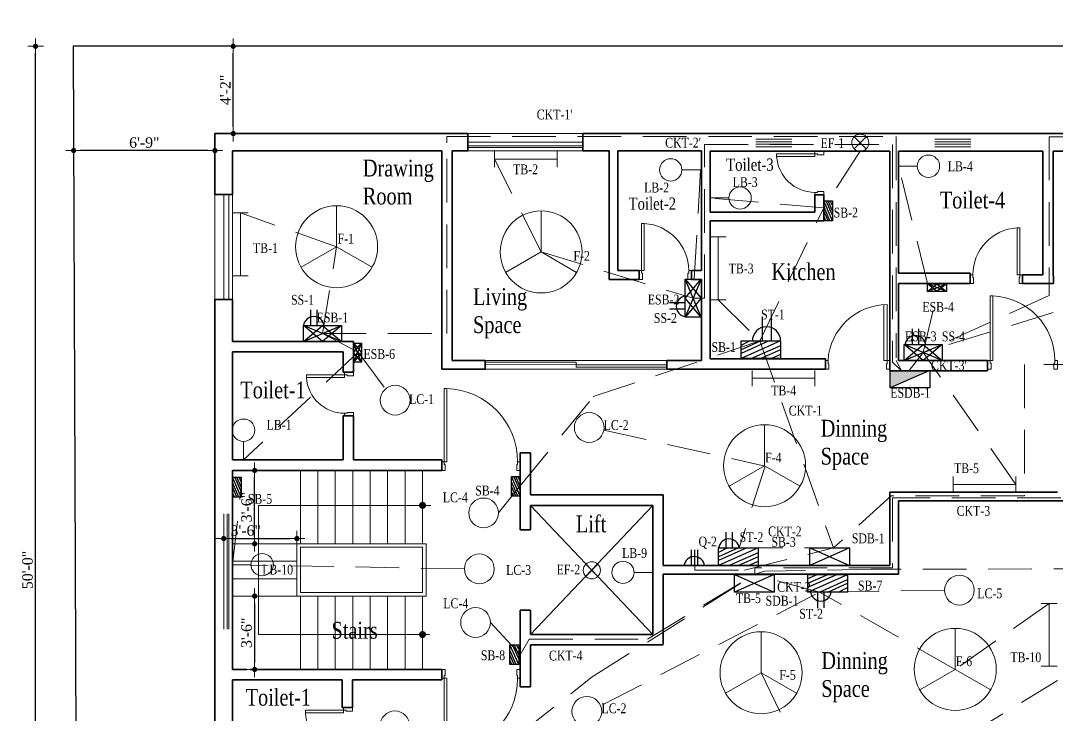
# Model space of a CAD drawing. Header units: inches. Extents: x -13742749 to 88736, y -40897 to 32194776.
# Drawn here: x 914 to 1508, y 26277379 to 26277777 of the extents above; entities that cross this region are included whole.
import ezdxf

# ---------------------------------------------------------------- set-up
doc = ezdxf.new("R2010")
doc.units = ezdxf.units.IN
doc.header["$LTSCALE"] = 10
doc.header["$MEASUREMENT"] = 0
doc.linetypes.add('ACAD_ISO04W100', pattern=[30, 24, -3, 0, -3])
doc.linetypes.add('HIDDEN', pattern=[0.375, 0.25, -0.125])
doc.layers.get('0').update_dxf_attribs({"color": 123})
for name, color, linetype, lineweight in [('Column', 7, 'Continuous', 35), ('Conduit (Mine)', 230, 'HIDDEN', 13), ('Conduit Generator (mine)', 134, 'HIDDEN', 13), ('DIM', 4, 'Continuous', 0), ('DOOR', 41, 'Continuous', 9), ('Fan (mine)', 210, 'Continuous', 13), ('Light (mine)', 80, 'Continuous', 13), ('RAIL', 182, 'Continuous', 13), ('Stair', 8, 'Continuous', 13), ('Text_My', 7, 'Continuous', 13), ('Text_SUBD', 7, 'Continuous', 13), ('VOID', 8, 'Continuous', 9), ('Wall', 7, 'Continuous', 35), ('WIN', 4, 'Continuous', 13), ('WIN-1', 8, 'Continuous', 13), ('WIN1', 8, 'Continuous', 9)]:
    doc.layers.add(name, color=color, linetype=linetype, lineweight=lineweight)
doc.layers.add('Site', color=7, linetype='ACAD_ISO04W100', lineweight=30, true_color=0x004961)
doc.layers.add('Switchboard & Socket (Mine)', color=4, linetype='Continuous')
doc.layers.add('Switchboard and Socket (mine)', color=41, linetype='Continuous')
doc.layers.get('0').off()
doc.styles.get("Standard").update_dxf_attribs({"font": 'times.ttf', "width": 0.8})
doc.styles.add('STYLE3', font='times.ttf')
doc.dimstyles.new('1_8', dxfattribs={"dimtxt": 6, "dimasz": 4, "dimexe": 0.18, "dimexo": 0.0625, "dimgap": 0.125, "dimtad": 0, "dimdec": 4, "dimrnd": 0.125, "dimzin": 3, "dimdsep": 46, "dimlunit": 4, "dimtxsty": 'STYLE3', "dimblk": 'D', "dimcen": 4, "dimse1": 1, "dimse2": 1, "dimclrt": 7, "dimadec": 0, "dimazin": 0, "dimtfac": 1, "dimtdec": 4, "dimtix": 1, "dimtmove": 0, "dimatfit": 3, "dimldrblk": 'OPEN90', "dimfxl": 1, "dimtvp": 0.75, "dimtolj": 1, "dimtzin": 0, "dimarcsym": 0})

# ---------------------------------------------------------------- blocks, each defined once
blk = doc.blocks.new('D')
at = {"layer": 'DIM'}
for q in [(-1.125, 0), (0, 1.125), (1.125, 0), (0, -1.125)]:
    blk.add_line((0, 0), q, dxfattribs=at)
at = {"layer": 'DIM', "color": 6, "const_width": 0.375}
blk.add_lwpolyline([(-0.1875, 0, 1), (0.1875, 0, 1)], format="xyb", close=True, dxfattribs=at)
blk = doc.blocks.new('*D436')
at = {"layer": 'DIM', "color": 0, "linetype": 'ByBlock', "lineweight": -2}
blk.add_line((947.78, 26277791.74), (1803.78, 26277791.74), dxfattribs=at)
at = {"layer": 'DIM', "color": 0, "linetype": 'ByBlock', "lineweight": -2, "xscale": 4, "yscale": 4, "zscale": 4, "rotation": 180}
blk.add_blockref('D', (943.78, 26277791.74), dxfattribs=at)
at = {"layer": 'DIM', "color": 0, "linetype": 'ByBlock', "lineweight": -2, "xscale": 4, "yscale": 4, "zscale": 4}
blk.add_blockref('D', (1807.78, 26277791.74), dxfattribs=at)
at = {"layer": 'DIM', "color": 7, "linetype": 'ByBlock', "insert": (1375.78, 26277796.34), "char_height": 6, "attachment_point": 5, "style": 'STYLE3'}
blk.add_mtext('\\A1;72\'-0"', dxfattribs=at)
blk = doc.blocks.new('_Open90')
at = {"layer": 'DIM', "color": 0, "lineweight": -2}
for p, q in [((0, 0), (-1, 0)), ((-0.5, 0.5), (0, 0)), ((0, 0), (-0.5, -0.5))]:
    blk.add_line(p, q, dxfattribs=at)
blk = doc.blocks.new('*D438')
at = {"layer": 'DIM', "color": 0, "linetype": 'ByBlock', "lineweight": -2}
blk.add_line((922.18, 26277166.6), (922.18, 26277758.6), dxfattribs=at)
at = {"layer": 'DIM', "color": 0, "linetype": 'ByBlock', "lineweight": -2, "xscale": 4, "yscale": 4, "zscale": 4}
for p, rotation in [((922.18, 26277762.6), 90), ((922.18, 26277162.6), 270)]:
    blk.add_blockref('D', p, dxfattribs=dict(at, rotation=rotation))
at = {"layer": 'DIM', "color": 7, "linetype": 'ByBlock', "insert": (917.6, 26277462.6), "char_height": 6, "attachment_point": 5, "rotation": 90, "style": 'STYLE3'}
blk.add_mtext('\\A1;50\'-0"', dxfattribs=at)
blk = doc.blocks.new('D-45')
for points in [[(-1.5, 46.97), (-3, 46.97), (-3, 5), (-1.5, 5)], [(-45, 5), (-45, 0), (-43, 0), (-43, 3.5), (-43.5, 3.5), (-43.5, 5)], [(0, 5), (0, 0), (-2, 0), (-2, 3.5), (-1.5, 3.5), (-1.5, 5)]]:
    blk.add_lwpolyline(points, close=True)
blk.add_arc((-1.5, 5), 42, 92.04671, 180)
blk = doc.blocks.new('D-30')
for points in [[(5, 30), (0, 30), (0, 28), (3.5, 28), (3.5, 28.5), (5, 28.5)], [(5, 0), (0, 0), (0, 2), (3.5, 2), (3.5, 1.5), (5, 1.5)], [(31.97, 1.5), (31.97, 3), (5, 3), (5, 1.5)]]:
    blk.add_lwpolyline(points, close=True)
blk.add_arc((4.99, 1.48), 27.02, 3.22606, 89.98261)
blk = doc.blocks.new('D-40')
for points in [[(-5, 0), (0, 0), (0, -2), (-3.5, -2), (-3.5, -1.5), (-5, -1.5)], [(-41.97, -1.5), (-41.97, -3), (-5, -3), (-5, -1.5)], [(-5, -40), (0, -40), (0, -38), (-3.5, -38), (-3.5, -38.5), (-5, -38.5)]]:
    blk.add_lwpolyline(points, close=True)
blk.add_arc((-5, -1.5), 37, 182.32344, 270)
blk = doc.blocks.new('D-S')
at = {"layer": 'DOOR', "linetype": 'Continuous'}
for p, q in [((1.5, 5), (1.5, 37)), ((3.5, 36.93), (3.5, 5)), ((3.5, 5), (1.5, 5))]:
    blk.add_line(p, q, dxfattribs=at)
at = {"layer": 'DOOR'}
for points in [[(2, 3), (2, 0), (0, 0), (0, 5), (1.5, 5), (1.5, 3)], [(35, 3), (35, 0), (37, 0), (37, 5), (35.5, 5), (35.5, 3)]]:
    blk.add_lwpolyline(points, close=True, dxfattribs=at)
blk.add_arc((1.46, 2.89), 34.11, 3.5436, 89.92781, dxfattribs=at)
blk = doc.blocks.new('D-25')
for points in [[(5, 25), (0, 25), (0, 23), (3.5, 23), (3.5, 23.5), (5, 23.5)], [(5, 0), (0, 0), (0, 2), (3.5, 2), (3.5, 1.5), (5, 1.5)], [(26.95, 1.5), (26.95, 3), (5, 3), (5, 1.5)]]:
    blk.add_lwpolyline(points, close=True)
blk.add_arc((5, 1.5), 22, 3.90956, 90)
blk = doc.blocks.new('*D491')
at = {"layer": 'DIM', "color": 0, "linetype": 'ByBlock', "lineweight": -2}
blk.add_line((1035.5, 26277716.62), (1035.5, 26277758.6), dxfattribs=at)
at = {"layer": 'DIM', "color": 0, "linetype": 'ByBlock', "lineweight": -2, "xscale": 4, "yscale": 4, "zscale": 4}
for p, rotation in [((1035.5, 26277762.6), 90), ((1035.5, 26277712.62), 270)]:
    blk.add_blockref('D', p, dxfattribs=dict(at, rotation=rotation))
at = {"layer": 'DIM', "color": 7, "linetype": 'ByBlock', "insert": (1031, 26277737.61), "char_height": 6, "attachment_point": 5, "rotation": 90, "style": 'STYLE3'}
blk.add_mtext('\\A1;4\'-2"', dxfattribs=at)
blk = doc.blocks.new('*D492')
at = {"layer": 'DIM', "color": 0, "linetype": 'ByBlock', "lineweight": -2}
blk.add_line((1021.03, 26277702.83), (948.01, 26277702.83), dxfattribs=at)
at = {"layer": 'DIM', "color": 0, "linetype": 'ByBlock', "lineweight": -2, "xscale": 4, "yscale": 4, "zscale": 4, "rotation": 180}
blk.add_blockref('D', (944.01, 26277702.83), dxfattribs=at)
at = {"layer": 'DIM', "color": 0, "linetype": 'ByBlock', "lineweight": -2, "xscale": 4, "yscale": 4, "zscale": 4}
blk.add_blockref('D', (1025.03, 26277702.83), dxfattribs=at)
at = {"layer": 'DIM', "color": 7, "linetype": 'ByBlock', "insert": (984.52, 26277707.42), "char_height": 6, "attachment_point": 5, "style": 'STYLE3'}
blk.add_mtext('\\A1;6\'-9"', dxfattribs=at)
blk = doc.blocks.new('*D441')
at = {"layer": 'DIM', "color": 0, "linetype": 'ByBlock', "lineweight": -2}
blk.add_line((1034.03, 26277480.57), (1068.03, 26277480.57), dxfattribs=at)
at = {"layer": 'DIM', "color": 0, "linetype": 'ByBlock', "lineweight": -2, "xscale": 4, "yscale": 4, "zscale": 4, "rotation": 180}
blk.add_blockref('D', (1030.03, 26277480.57), dxfattribs=at)
at = {"layer": 'DIM', "color": 0, "linetype": 'ByBlock', "lineweight": -2, "xscale": 4, "yscale": 4, "zscale": 4}
blk.add_blockref('D', (1072.03, 26277480.57), dxfattribs=at)
at = {"layer": 'DIM', "color": 7, "linetype": 'ByBlock', "insert": (1042.66, 26277485.14), "char_height": 6, "attachment_point": 5, "style": 'STYLE3'}
blk.add_mtext('\\A1;3\'-6"', dxfattribs=at)
blk = doc.blocks.new('*D493')
at = {"layer": 'DIM', "color": 0, "linetype": 'ByBlock', "lineweight": -2}
blk.add_line((1047.76, 26277481.61), (1047.76, 26277515.61), dxfattribs=at)
at = {"layer": 'DIM', "color": 0, "linetype": 'ByBlock', "lineweight": -2, "xscale": 4, "yscale": 4, "zscale": 4}
for p, rotation in [((1047.76, 26277519.61), 90), ((1047.76, 26277477.61), 270)]:
    blk.add_blockref('D', p, dxfattribs=dict(at, rotation=rotation))
at = {"layer": 'DIM', "color": 7, "linetype": 'ByBlock', "insert": (1043.18, 26277498.61), "char_height": 6, "attachment_point": 5, "rotation": 90, "style": 'STYLE3'}
blk.add_mtext('\\A1;3\'-6"', dxfattribs=at)
blk = doc.blocks.new('*D442')
at = {"layer": 'DIM', "color": 0, "linetype": 'ByBlock', "lineweight": -2}
blk.add_line((1047.76, 26277443.61), (1047.76, 26277409.61), dxfattribs=at)
at = {"layer": 'DIM', "color": 0, "linetype": 'ByBlock', "lineweight": -2, "xscale": 4, "yscale": 4, "zscale": 4}
for p, rotation in [((1047.76, 26277447.61), 90), ((1047.76, 26277405.61), 270)]:
    blk.add_blockref('D', p, dxfattribs=dict(at, rotation=rotation))
at = {"layer": 'DIM', "color": 7, "linetype": 'ByBlock', "insert": (1043.18, 26277426.61), "char_height": 6, "attachment_point": 5, "rotation": 90, "style": 'STYLE3'}
blk.add_mtext('\\A1;3\'-6"', dxfattribs=at)
blk = doc.blocks.new('Ceiling light')
at = {"layer": 'Light (mine)', "linetype": 'ByBlock'}
blk.add_circle((0, 8.53), 8.53, dxfattribs=at)
blk = doc.blocks.new('Ceiling Fan Small')
at = {"layer": 'Fan (mine)', "linetype": 'ByBlock', "ltscale": 10}
for p in [(7040.4, -35394.14), (7020.04, -35429.39), (7060.75, -35429.39)]:
    blk.add_line(p, (7040.4, -35417.64), dxfattribs=at)
blk.add_circle((7040.4, -35417.64), 23.5, dxfattribs=at)
blk.add_circle((7040.4, -35417.64), 23.5, dxfattribs=at)
blk.add_circle((7040.4, -35417.64), 23.5, dxfattribs=at)
blk = doc.blocks.new('Bulb')
at = {"layer": 'Light (mine)', "linetype": 'Continuous'}
blk.add_line((-9.96, -5.31), (-20.64, -5.31), dxfattribs=at)
blk.add_circle((-3.57, -5.31), 6.4, dxfattribs=at)
blk = doc.blocks.new('Tube Light')
at = {"layer": 'Light (mine)', "linetype": 'Continuous'}
for p, q in [((-36, 4.54), (-36, -4.54)), ((0, 0), (-36, 0)), ((0, 4.54), (0, -4.54))]:
    blk.add_line(p, q, dxfattribs=at)
blk = doc.blocks.new('Exhaust_Fan_new')
at = {"layer": 'Fan (mine)', "linetype": 'ByBlock', "ltscale": 10}
for p, q in [((-3.46, 3.46), (3.46, -3.46)), ((3.46, 3.46), (-3.46, -3.46))]:
    blk.add_line(p, q, dxfattribs=at)
blk.add_circle((0, 0), 4.9, dxfattribs=at)
blk = doc.blocks.new('switch board')
at = {"layer": 'Switchboard and Socket (mine)', "linetype": 'Continuous'}
for p, q in [((-16.63, -10.09), (6.09, 0)), ((-16.63, -5.05), (-5.27, 0)), ((-16.63, -7.26), (0, 0)), ((-16.63, -2.38), (-11.29, 0)), ((-10.02, -10.09), (6.09, -2.84)), ((-5.27, -10.09), (6.09, -5.05)), ((0.97, -10.09), (6.09, -7.56))]:
    blk.add_line(p, q, dxfattribs=at)
blk.add_lwpolyline([(-16.63, 0), (6.09, 0), (6.09, -10.09), (-16.63, -10.09)], close=True, dxfattribs=at)
blk = doc.blocks.new('2 Pin')
at = {"layer": 'Switchboard and Socket (mine)', "linetype": 'Continuous', "ltscale": 10}
for p, q in [((-7.3, 0), (-7.3, 18.1)), ((0, 0), (0, 18.2)), ((-15.8, 0), (7.8, 0))]:
    blk.add_line(p, q, dxfattribs=at)
blk.add_arc((-4, -1.6), 11.9, 7.5318, 172.4682, dxfattribs=at)
blk = doc.blocks.new('3- Pic')
at = {"layer": 'Switchboard and Socket (mine)', "linetype": 'ByBlock'}
blk.add_blockref('2 Pin', (7.3, 0), dxfattribs=at)
blk = doc.blocks.new('3- Pin')
at = {"layer": 'Switchboard and Socket (mine)', "linetype": 'Continuous', "ltscale": 10}
blk.add_line((-10.3, -3.5), (-10.3, 14.6), dxfattribs=at)
at = {"layer": 'Switchboard and Socket (mine)', "linetype": 'Continuous'}
blk.add_blockref('3- Pic', (-14.1, -3.5), dxfattribs=at)
blk = doc.blocks.new('Emergency')
at = {"layer": 'Switchboard and Socket (mine)', "linetype": 'Continuous', "ltscale": 10}
for p, q in [((-10.9, 0), (0, 9.07)), ((0, 0), (-10.9, 9.07)), ((-10.9, 0), (10.9, 9.07)), ((10.9, 0), (-10.9, 9.07)), ((0, 9.07), (10.9, 0)), ((10.9, 9.07), (0, 0))]:
    blk.add_line(p, q, dxfattribs=at)
blk.add_lwpolyline([(-10.9, 9.07), (10.9, 9.07), (10.9, 0), (-10.9, 0)], close=True, dxfattribs=at)
blk = doc.blocks.new('Emergency Sub Distribution Board')
at = {"layer": 'Switchboard & Socket (Mine)', "ltscale": 10}
blk.add_hatch(color=256, dxfattribs=at).paths.add_polyline_path([(22.73, -10.09), (22.73, 0), (0, -10.09)])
blk.add_line((0, -10.09), (22.73, 0), dxfattribs=at)
at = {"layer": 'Switchboard & Socket (Mine)', "linetype": 'Continuous'}
blk.add_lwpolyline([(0, 0), (22.73, 0), (22.73, -10.09), (0, -10.09)], close=True, dxfattribs=at)
blk = doc.blocks.new('Main Distribution Board')
at = {"layer": 'Switchboard and Socket (mine)', "linetype": 'ByBlock'}
for p, q in [((-11.36, 0), (11.36, -10.09)), ((11.36, 0), (-11.36, -10.09))]:
    blk.add_line(p, q, dxfattribs=at)
blk.add_lwpolyline([(-11.36, 0), (11.36, 0), (11.36, -10.09), (-11.36, -10.09)], close=True, dxfattribs=at)

msp = doc.modelspace()

# ---------------------------------------------------------------- linework, layer by layer
at = {"layer": 'Column', "linetype": 'ByBlock'}
for p, q in [((1276.03252, 26277425.61158), (1276.03252, 26277499.61158)), ((1276.03252, 26277499.61158), (1276.03252, 26277428.11158)), ((1282.03252, 26277499.61158), (1282.03252, 26277465.11158)), ((1282.03252, 26277460.11158), (1282.03252, 26277428.11158))]:
    msp.add_line(p, q, dxfattribs=at)
at = {"layer": 'Column', "linetype": 'ByBlock', "ltscale": 10}
for p, q in [((1025.03252, 26277341.61158), (1025.03252, 26277395.61158)), ((1035.03252, 26277346.61158), (1035.03252, 26277395.61158))]:
    msp.add_line(p, q, dxfattribs=at)
at = {"layer": 'Column', "linetype": 'ByBlock'}
for points in [[(1045.03252, 26277712.62327), (1045.03252, 26277712.62327), (1025.03252, 26277712.62327), (1025.03252, 26277702.62327)], [(1261.03252, 26277712.62327), (1241.03252, 26277712.62327)], [(1035.03252, 26277702.62327), (1045.03252, 26277702.62327)], [(1241.03252, 26277702.62327), (1251.03252, 26277702.62327)], [(1256.03252, 26277702.62327), (1261.03252, 26277702.62327)], [(1025.03252, 26277519.61158), (1025.03252, 26277519.61158), (1025.03252, 26277529.61158)], [(1025.03252, 26277395.61158), (1025.03252, 26277405.61158)]]:
    msp.add_lwpolyline(points, dxfattribs=at)
at = {"layer": 'Conduit (Mine)', "linetype": 'HIDDEN', "ltscale": 10}
for p, q in [((1395.01988, 26277702.45245), (1374.03252, 26277670.02845)), ((1374.03252, 26277670.02845), (1309.03223, 26277675.69671)), ((1337.48879, 26277593.82665), (1374.03252, 26277670.02845)), ((1313.57424, 26277617.39241), (1337.48879, 26277593.82665)), ((1241.96501, 26277561.90993), (1337.48879, 26277593.82665)), ((1337.48879, 26277593.82665), (1379.66281, 26277475.20481)), ((1600.32123, 26277580.38517), (1489.18615, 26277580.38517)), ((1489.18615, 26277580.38517), (1489.23166, 26277505.09558)), ((1200.03252, 26277510.80879), (1241.96501, 26277561.90993)), ((1247.89378, 26277542.66814), (1340.45398, 26277522.15463)), ((1340.45398, 26277522.15463), (1325.60463, 26277475.20481)), ((1035.03252, 26277465.62076), (1040.07843, 26277510.01112)), ((1187.58002, 26277495.28871), (1200.03252, 26277510.80879)), ((1412.74495, 26277505.00956), (1379.66127, 26277475.20333)), ((1489.23166, 26277505.09558), (1412.74495, 26277505.00956)), ((1510.00066, 26277503.9343), (1413.53675, 26277503.9343)), ((1413.53675, 26277503.9343), (1413.53675, 26277463.88093)), ((1325.60455, 26277475.20481), (1379.65847, 26277475.20481)), ((1328.5586, 26277462.51177), (1379.66127, 26277475.20333)), ((1168.07544, 26277463.21376), (1035.03252, 26277465.62076)), ((1300.11129, 26277465.11158), (1300.11129, 26277462.51177)), ((1241.33244, 26277401.30806), (1334.53811, 26277460.11158)), ((1272.9501, 26277423.01753), (1334.38861, 26277460.01726)), ((1300.11129, 26277462.51177), (1328.5586, 26277462.51177)), ((1371.71137, 26277449.89209), (1334.24754, 26277460.01726)), ((1413.53675, 26277463.88093), (1334.53811, 26277463.88093)), ((1334.53811, 26277463.88093), (1334.53811, 26277460.11158)), ((1340.01704, 26277461.95263), (1334.53811, 26277460.11158)), ((1401.18639, 26277462.98846), (1340.01704, 26277461.95263)), ((1605.93669, 26277463.41857), (1401.18639, 26277462.98846)), ((1247.31397, 26277385.35867), (1371.71137, 26277449.89209)), ((1449.45908, 26277405.6332), (1371.60882, 26277449.95047)), ((1443.34143, 26277451.00435), (1371.71137, 26277449.89209)), ((1503.36643, 26277443.43393), (1449.45908, 26277405.6332)), ((1182.9657, 26277432.51155), (1200.03252, 26277414.05688)), ((1200.03252, 26277414.05688), (1205.24608, 26277423.01753)), ((1205.24608, 26277423.01753), (1272.9501, 26277423.01753)), ((1170.12444, 26277345.41972), (1241.33244, 26277401.30806))]:
    msp.add_line(p, q, dxfattribs=at)
at = {"layer": 'Conduit Generator (mine)', "color": 4, "linetype": 'HIDDEN', "ltscale": 10}
for p, q in [((1157.92878, 26277707.26345), (1157.92878, 26277710.83456)), ((1157.92878, 26277710.83456), (1415.5372, 26277710.83456)), ((1415.5372, 26277710.83456), (1415.5372, 26277584.04974)), ((1157.92878, 26277598.05965), (1157.92878, 26277707.26345)), ((1305.72071, 26277618.27929), (1305.72071, 26277706.33492)), ((1305.72071, 26277706.33492), (1413.49482, 26277706.33492)), ((1413.49482, 26277706.33492), (1413.49482, 26277581.65424)), ((1212.05172, 26277644.77394), (1185.27408, 26277697.94412)), ((1433.61512, 26277626.66132), (1417.03281, 26277693.88584)), ((1094.76428, 26277647.75582), (1039.57374, 26277667.15127)), ((1086.6942, 26277598.05965), (1094.76428, 26277647.75582)), ((1212.05172, 26277644.77394), (1299.22952, 26277618.27929)), ((1431.08886, 26277587.16031), (1439.29716, 26277621.61534)), ((1299.22952, 26277618.27929), (1305.72071, 26277618.27929)), ((1086.6942, 26277598.05965), (1157.92878, 26277598.05965)), ((1086.6942, 26277598.05965), (1107.06013, 26277587.36222)), ((1107.06013, 26277587.36222), (1041.42282, 26277525.61166)), ((1107.06013, 26277587.36222), (1128.54953, 26277558.8348)), ((1431.08886, 26277587.16031), (1422.99927, 26277576.95521)), ((1413.49482, 26277581.65424), (1418.74136, 26277576.62328)), ((1418.74136, 26277576.62328), (1415.5372, 26277582.62328))]:
    msp.add_line(p, q, dxfattribs=at)
at = {"layer": 'Conduit Generator (mine)', "linetype": 'HIDDEN', "ltscale": 10}
for p, q in [((1709.48055, 26277710.82476), (1503.28395, 26277710.82476)), ((1503.28395, 26277710.82476), (1503.28395, 26277619.83998)), ((1303.40521, 26277691.79216), (1299.22952, 26277618.27929)), ((1613.16159, 26277643.0065), (1431.08886, 26277587.16031)), ((1503.28395, 26277619.83998), (1431.08886, 26277587.16031)), ((1484.28225, 26277511.65315), (1431.08886, 26277587.16031)), ((1338.15854, 26277403.67978), (1360.7535, 26277357.1666)), ((1423.39524, 26277347.59988), (1508.03252, 26277399.21623))]:
    msp.add_line(p, q, dxfattribs=at)
at = {"layer": 'RAIL', "linetype": 'ByBlock'}
for p, q in [((1072.03252, 26277477.61158), (1072.03252, 26277447.61158)), ((1146.03252, 26277477.61158), (1072.03252, 26277477.61158)), ((1146.03252, 26277447.61158), (1146.03252, 26277477.61158)), ((1074.03252, 26277475.61158), (1074.03252, 26277449.61158)), ((1144.03252, 26277475.61158), (1074.03252, 26277475.61158)), ((1144.03252, 26277449.61158), (1144.03252, 26277475.61158)), ((1072.03252, 26277447.61158), (1146.03252, 26277447.61158)), ((1074.03252, 26277449.61158), (1144.03252, 26277449.61158))]:
    msp.add_line(p, q, dxfattribs=at)
at = {"layer": 'Site', "linetype": 'ByBlock', "ltscale": 3}
for p, q in [((943.77738, 26277762.59839), (946.08988, 26277162.59988)), ((1807.77738, 26277762.59543), (943.77738, 26277762.59839))]:
    msp.add_line(p, q, dxfattribs=at)
at = {"layer": 'Stair', "linetype": 'ByBlock'}
for p, q in [((1074.03252, 26277519.61158), (1074.03252, 26277477.61158)), ((1084.03252, 26277519.61158), (1084.03252, 26277477.61158)), ((1094.03252, 26277519.61158), (1094.03252, 26277477.61158)), ((1104.03252, 26277519.61158), (1104.03252, 26277477.61158)), ((1114.03252, 26277519.61158), (1114.03252, 26277477.61158)), ((1124.03252, 26277519.61158), (1124.03252, 26277477.61158)), ((1134.03252, 26277519.61158), (1134.03252, 26277477.61158)), ((1144.03252, 26277519.61158), (1144.03252, 26277477.61158)), ((1148.80418, 26277499.61158), (1050.03252, 26277499.61158)), ((1050.03252, 26277499.61158), (1050.03252, 26277425.61158)), ((1072.03252, 26277477.61158), (1035.03252, 26277477.61158)), ((1072.03252, 26277467.61158), (1035.03252, 26277467.61158)), ((1072.03252, 26277457.61158), (1035.03252, 26277457.61158)), ((1072.03252, 26277447.61158), (1035.03252, 26277447.61158)), ((1074.03252, 26277405.61158), (1074.03252, 26277447.61158)), ((1084.03252, 26277405.61158), (1084.03252, 26277447.61158)), ((1094.03252, 26277405.61158), (1094.03252, 26277447.61158)), ((1104.03252, 26277405.61158), (1104.03252, 26277447.61158)), ((1114.03252, 26277405.61158), (1114.03252, 26277447.61158)), ((1124.03252, 26277405.61158), (1124.03252, 26277447.61158)), ((1134.03252, 26277405.61158), (1134.03252, 26277447.61158)), ((1144.03252, 26277405.61158), (1144.03252, 26277447.61158)), ((1050.03252, 26277425.61158), (1148.12126, 26277425.61158))]:
    msp.add_line(p, q, dxfattribs=at)
at = {"layer": 'Stair', "linetype": 'ByBlock', "const_width": 2}
for points in [[(1143.03252, 26277499.61158, 1), (1145.03252, 26277499.61158, 1)], [(1143.03252, 26277425.61158, 1), (1145.03252, 26277425.61158, 1)]]:
    msp.add_lwpolyline(points, format="xyb", close=True, dxfattribs=at)
at = {"layer": 'Switchboard and Socket (mine)', "ltscale": 10}
for p, q in [((1339.00365, 26277593.77402), (1339.00365, 26277607.52902)), ((1344.14157, 26277593.77402), (1344.14157, 26277607.64137)), ((1333.14283, 26277593.77402), (1349.37429, 26277593.77402))]:
    msp.add_line(p, q, dxfattribs=at)
msp.add_arc((1341.25856, 26277593.77402), 8.11573, 0, 180, dxfattribs=at)
at = {"layer": 'VOID', "linetype": 'ByBlock', "ltscale": 10}
for p, q in [((1206.03252, 26277499.61158), (1276.03252, 26277425.61158)), ((1206.03252, 26277425.61158), (1276.03252, 26277499.60178))]:
    msp.add_line(p, q, dxfattribs=at)
at = {"layer": 'Wall', "linetype": 'ByBlock'}
for p, q in [((1060.03252, 26277712.62327), (1045.03252, 26277712.62327)), ((1170.03252, 26277712.62327), (1132.03252, 26277712.62327)), ((1170.03252, 26277712.62327), (1170.03252, 26277702.62327)), ((1241.03252, 26277712.62327), (1236.03252, 26277712.62327)), ((1236.03252, 26277712.62327), (1236.03252, 26277702.62327)), ((1261.03252, 26277712.62327), (1292.03252, 26277712.62273)), ((1329.03252, 26277712.62327), (1329.03252, 26277712.62327)), ((1025.03252, 26277702.62382), (1025.03252, 26277677.62382)), ((1035.03252, 26277677.62382), (1035.03252, 26277702.62382)), ((1060.03252, 26277702.62327), (1045.03252, 26277702.62327)), ((1155.03252, 26277702.62327), (1132.03252, 26277702.62327)), ((1155.03252, 26277577.62328), (1155.03252, 26277702.62327)), ((1161.03252, 26277582.62328), (1161.03252, 26277702.62327)), ((1241.03252, 26277702.62327), (1236.03252, 26277702.62327)), ((1304.03252, 26277702.62327), (1261.03252, 26277702.62327)), ((1304.03252, 26277634.09811), (1304.03252, 26277702.62327)), ((1309.03252, 26277667.62328), (1309.03252, 26277702.45237)), ((1025.03252, 26277677.62382), (1035.03252, 26277677.62382)), ((1369.03252, 26277667.62328), (1309.03252, 26277667.62328)), ((1374.03252, 26277662.62328), (1309.03252, 26277662.62328)), ((1309.03252, 26277587.62328), (1309.03252, 26277662.62328)), ((1304.03252, 26277582.62328), (1304.03252, 26277629.09811)), ((1025.03252, 26277617.62382), (1035.03252, 26277617.62382)), ((1412.03252, 26277577.62328), (1412.03252, 26277610.62328)), ((1417.03252, 26277582.62328), (1417.03252, 26277610.62328)), ((1180.03252, 26277577.62328), (1155.03252, 26277577.62328)), ((1180.03252, 26277577.62328), (1180.03252, 26277582.62328)), ((1304.03252, 26277582.62328), (1284.03252, 26277582.62328)), ((1284.03252, 26277577.62328), (1284.03252, 26277582.62328)), ((1333.03252, 26277577.62328), (1284.03252, 26277577.62328)), ((1098.53681, 26277525.61158), (1045.03252, 26277525.61158)), ((1155.03252, 26277525.61158), (1104.38301, 26277525.61158)), ((1200.03252, 26277529.61158), (1200.03252, 26277519.61158)), ((1200.03252, 26277529.61158), (1206.03252, 26277529.61158)), ((1206.03252, 26277529.61158), (1206.03252, 26277519.61158)), ((1025.03252, 26277507.61158), (1025.03252, 26277519.61158)), ((1155.03252, 26277519.61158), (1045.03252, 26277519.61158)), ((1210.03252, 26277505.61158), (1256.03252, 26277505.61158)), ((1200.03252, 26277485.61158), (1200.03252, 26277499.61158)), ((1206.03252, 26277485.61158), (1206.03252, 26277499.61158)), ((1210.03252, 26277499.61158), (1256.03252, 26277499.61158)), ((1200.03252, 26277485.61158), (1206.03252, 26277485.61158)), ((1282.03252, 26277465.11158), (1412.03252, 26277465.11158)), ((1282.03252, 26277460.11158), (1412.03252, 26277460.11158)), ((1206.03252, 26277439.61158), (1200.03252, 26277439.61158)), ((1025.03252, 26277405.61158), (1025.03252, 26277423.61158)), ((1210.03252, 26277425.61158), (1256.03252, 26277425.61158)), ((1210.03252, 26277419.61158), (1256.03252, 26277419.61158)), ((1155.03252, 26277405.61158), (1045.03252, 26277405.61158)), ((1098.03252, 26277399.61158), (1045.03252, 26277399.61158)), ((1155.03252, 26277399.61158), (1103.81274, 26277399.61158)), ((1206.03252, 26277395.61158), (1200.03252, 26277395.61158))]:
    msp.add_line(p, q, dxfattribs=at)
at = {"layer": 'Wall', "linetype": 'ByBlock', "ltscale": 10}
for p, q in [((1060.03252, 26277712.62327), (1132.03252, 26277712.62327)), ((1292.03252, 26277712.62273), (1453.03252, 26277712.62328)), ((1453.03252, 26277712.62328), (1603.03252, 26277712.62328)), ((1060.03252, 26277702.62327), (1132.03252, 26277702.62327)), ((1170.03252, 26277702.62327), (1161.03252, 26277702.62327)), ((1251.03252, 26277702.62327), (1251.03252, 26277629.09811)), ((1256.03252, 26277702.62327), (1256.03252, 26277634.09811)), ((1309.03252, 26277702.45237), (1412.03252, 26277702.45237)), ((1412.03252, 26277610.62328), (1412.03252, 26277702.45237)), ((1417.03252, 26277702.45237), (1453.03252, 26277702.45237)), ((1417.03252, 26277632.62328), (1417.03252, 26277702.45237)), ((1453.03252, 26277702.45237), (1499.69729, 26277702.45237)), ((1499.69729, 26277631.62328), (1499.69729, 26277702.45237)), ((1505.69729, 26277702.45237), (1603.03252, 26277702.45237)), ((1505.69729, 26277631.62328), (1505.69729, 26277702.45237)), ((1369.03252, 26277677.43363), (1369.03252, 26277667.62328)), ((1374.03252, 26277677.43363), (1369.03252, 26277677.43363)), ((1374.03252, 26277662.62328), (1374.03252, 26277677.43363)), ((1256.03252, 26277634.09811), (1268.17326, 26277634.09811)), ((1268.17326, 26277629.09811), (1268.17326, 26277634.09811)), ((1298.17326, 26277634.09811), (1304.03252, 26277634.09811)), ((1298.17326, 26277629.09811), (1298.17326, 26277634.09811)), ((1458.03252, 26277632.62328), (1417.03252, 26277632.62328)), ((1458.03252, 26277632.62328), (1458.03252, 26277626.62328)), ((1488.03252, 26277631.62328), (1499.69729, 26277631.62328)), ((1488.03252, 26277631.62328), (1488.03252, 26277626.62328)), ((1505.74346, 26277626.62328), (1505.69729, 26277635.37175)), ((1251.03252, 26277629.09811), (1268.17326, 26277629.09811)), ((1298.17326, 26277629.09811), (1304.03252, 26277629.09811)), ((1417.03252, 26277610.62328), (1417.03252, 26277626.62328)), ((1458.03252, 26277626.62328), (1417.03252, 26277626.62328)), ((1488.03252, 26277626.62328), (1505.74346, 26277626.62328)), ((1025.03252, 26277529.61158), (1025.03252, 26277617.62382)), ((1035.03252, 26277593.52268), (1035.03252, 26277617.62382)), ((1035.03252, 26277593.52268), (1098.53681, 26277593.52268)), ((1098.53681, 26277593.52268), (1104.53681, 26277593.52268)), ((1104.53681, 26277587.52268), (1104.53681, 26277593.52268)), ((1035.03252, 26277529.61158), (1035.03252, 26277587.52268)), ((1035.03252, 26277587.52268), (1098.53681, 26277587.52268)), ((1098.53681, 26277587.52268), (1098.53681, 26277575.83754)), ((1104.53681, 26277587.52268), (1104.53681, 26277575.83754)), ((1309.03252, 26277587.62328), (1309.03252, 26277583.62328)), ((1333.03252, 26277583.62328), (1309.03252, 26277583.62328)), ((1333.03252, 26277583.62328), (1375.03252, 26277583.62328)), ((1375.03252, 26277583.62328), (1375.03252, 26277577.62328)), ((1180.03252, 26277582.62328), (1161.03252, 26277582.62328)), ((1333.03252, 26277577.62328), (1375.03252, 26277577.62328)), ((1412.03252, 26277577.62328), (1412.03252, 26277576.65851)), ((1463.03252, 26277582.62328), (1417.03252, 26277582.62328)), ((1463.03252, 26277582.62328), (1468.03252, 26277582.62328)), ((1468.03252, 26277582.62328), (1468.03252, 26277576.58633)), ((1104.38301, 26277575.83754), (1098.53681, 26277575.83754)), ((1412.03252, 26277576.65851), (1418.74136, 26277576.62328)), ((1463.03252, 26277576.62328), (1417.03252, 26277576.62328)), ((1468.03252, 26277576.58633), (1463.03252, 26277576.62328)), ((1098.53681, 26277550.83754), (1098.53681, 26277525.61158)), ((1104.38301, 26277550.83754), (1098.53681, 26277550.83754)), ((1104.38301, 26277550.83754), (1104.38301, 26277525.61158)), ((1035.02432, 26277525.61158), (1035.02432, 26277529.61158)), ((1045.03252, 26277525.61158), (1035.02432, 26277525.61158)), ((1155.03252, 26277519.61158), (1155.03252, 26277525.61158)), ((1025.03252, 26277405.61158), (1025.03252, 26277519.61158)), ((1035.03252, 26277405.61158), (1035.03252, 26277519.61158)), ((1043.2628, 26277519.61158), (1035.03252, 26277519.61158)), ((1045.03252, 26277519.61158), (1041.46972, 26277519.61158)), ((1200.03252, 26277519.61158), (1200.03252, 26277499.61158)), ((1206.03252, 26277519.61158), (1206.03252, 26277505.61158)), ((1412.03252, 26277505.61158), (1412.03252, 26277507.1118)), ((1412.03252, 26277507.1118), (1417.03252, 26277507.1118)), ((1508.03252, 26277507.1118), (1417.03252, 26277507.1118)), ((1206.03252, 26277505.61158), (1210.03252, 26277505.61158)), ((1256.03252, 26277505.61158), (1282.03252, 26277505.61158)), ((1282.03252, 26277505.61158), (1282.03252, 26277499.61158)), ((1412.03252, 26277500.61158), (1412.03252, 26277505.61158)), ((1412.03252, 26277465.11158), (1412.03252, 26277500.61158)), ((1513.03252, 26277502.1118), (1417.03252, 26277502.1118)), ((1417.03252, 26277500.61158), (1417.03252, 26277502.1118)), ((1417.03252, 26277460.11158), (1417.03252, 26277500.61158)), ((1210.03252, 26277499.61158), (1206.03252, 26277499.61158)), ((1256.03252, 26277499.61158), (1276.03252, 26277499.60178)), ((1412.03252, 26277460.11158), (1417.03252, 26277460.11158)), ((1200.03252, 26277439.61158), (1200.03252, 26277395.61158)), ((1206.03252, 26277439.61158), (1206.03252, 26277425.61158)), ((1210.03252, 26277425.61158), (1206.03252, 26277425.61158)), ((1256.03252, 26277425.61158), (1276.03252, 26277425.61158)), ((1282.03252, 26277428.11158), (1282.03252, 26277419.99394)), ((1206.03252, 26277419.61158), (1206.03252, 26277395.61158)), ((1210.03252, 26277419.61158), (1206.03252, 26277419.61158)), ((1256.03252, 26277419.61158), (1256.03252, 26277419.61158)), ((1256.03252, 26277419.61158), (1282.03252, 26277419.61158)), ((1210.03252, 26277415.6002), (1210.03252, 26277415.6002)), ((1043.2628, 26277405.61158), (1035.03252, 26277405.61158)), ((1155.03252, 26277399.61158), (1155.03252, 26277405.61158)), ((1035.03252, 26277395.61158), (1035.03252, 26277399.67883)), ((1035.03252, 26277399.67883), (1045.03252, 26277399.61158)), ((1098.03252, 26277383.71557), (1098.03252, 26277399.61158)), ((1103.81274, 26277383.71557), (1103.81274, 26277399.61158)), ((1103.81274, 26277383.71557), (1098.03252, 26277383.71557))]:
    msp.add_line(p, q, dxfattribs=at)
at = {"layer": 'WIN', "linetype": 'ByBlock'}
for p, q in [((1236.03252, 26277705.62327), (1170.03252, 26277705.62327)), ((1236.03252, 26277704.62327), (1170.03252, 26277704.62327)), ((1033.03252, 26277677.62382), (1033.03252, 26277617.62382)), ((1032.03252, 26277494.72955), (1032.03252, 26277428.72955)), ((1033.03252, 26277494.72955), (1033.03252, 26277428.72955))]:
    msp.add_line(p, q, dxfattribs=at)
at = {"layer": 'WIN', "linetype": 'ByBlock', "ltscale": 10}
for p, q in [((1335.14721, 26277707.85414), (1355.8123, 26277707.85414)), ((1335.14721, 26277706.56153), (1355.8123, 26277706.56153)), ((1437.78955, 26277707.90918), (1458.45464, 26277707.90918)), ((1437.78955, 26277706.61657), (1458.45464, 26277706.61657)), ((1180.03247, 26277581.57715), (1232.03247, 26277581.57715)), ((1232.03247, 26277580.25776), (1180.03247, 26277580.12324)), ((1232.03247, 26277581.57715), (1232.03247, 26277580.25776)), ((1232.03247, 26277580.25776), (1232.03247, 26277578.79755)), ((1284.03247, 26277580.12324), (1232.03247, 26277580.12324)), ((1232.03247, 26277578.79755), (1284.03247, 26277578.79755))]:
    msp.add_line(p, q, dxfattribs=at)
at = {"layer": 'WIN-1', "linetype": 'ByBlock'}
for p, q in [((1170.03252, 26277712.62327), (1236.03252, 26277712.62327)), ((1236.03252, 26277707.62327), (1170.03252, 26277707.62327)), ((1236.03252, 26277702.62327), (1170.03252, 26277702.62327)), ((1025.03252, 26277617.62382), (1025.03252, 26277677.62382)), ((1030.03252, 26277677.62382), (1030.03252, 26277617.62382)), ((1035.03252, 26277677.62382), (1035.03252, 26277617.62382)), ((1025.03252, 26277428.72955), (1025.03252, 26277494.72955)), ((1030.03252, 26277494.72955), (1030.03252, 26277428.72955)), ((1035.03252, 26277494.72955), (1035.03252, 26277428.72955))]:
    msp.add_line(p, q, dxfattribs=at)
at = {"layer": 'WIN-1', "linetype": 'ByBlock', "ltscale": 10}
for p, q in [((1335.14721, 26277709.427), (1355.8123, 26277709.427)), ((1437.78955, 26277709.48204), (1458.45464, 26277709.48204)), ((1335.14721, 26277705.04074), (1355.8123, 26277705.04074)), ((1437.78955, 26277705.09578), (1458.45464, 26277705.09578))]:
    msp.add_line(p, q, dxfattribs=at)
at = {"layer": 'WIN1', "linetype": 'ByBlock', "ltscale": 10}
for p, q in [((1180.03247, 26277582.62324), (1284.03247, 26277582.62324)), ((1180.03247, 26277577.62324), (1284.03247, 26277577.62324))]:
    msp.add_line(p, q, dxfattribs=at)

# ---------------------------------------------------------------- block references
at = {"layer": 'DOOR', "linetype": 'ByBlock'}
for name, p, rotation in [('D-25', (1374.03252, 26277702.43363), 180), ('D-30', (1488.03252, 26277626.62328), 90), ('D-25', (1104.38301, 26277575.83754), 180), ('D-45', (1155.03252, 26277405.61158), 180), ('D-25', (1103.81274, 26277383.71557), 180)]:
    msp.add_blockref(name, p, dxfattribs=dict(at, rotation=rotation))
at = {"layer": 'DOOR', "linetype": 'ByBlock', "xscale": -1}
for name, p, rotation in [('D-30', (1268.17321, 26277629.09828), 270), ('D-40', (1468.03252, 26277577.62328), 90)]:
    msp.add_blockref(name, p, dxfattribs=dict(at, rotation=rotation))
for name, p in [('D-S', (1412.03252, 26277577.62328)), ('D-45', (1155.03252, 26277519.61158))]:
    msp.add_blockref(name, p, dxfattribs=at)
at = {"layer": 'Fan (mine)', "linetype": 'ByBlock'}
for name, p in [('Exhaust_Fan_new', (1395.01988, 26277707.35255)), ('Tube Light', (1221.27408, 26277697.94412)), ('Ceiling Fan Small', (-5945.63193, 26313065.3982)), ('Ceiling Fan Small', (-5828.34448, 26313062.41632)), ('Tube Light', (1368.96061, 26277572.42485)), ('Ceiling Fan Small', (-5700.23372, 26312939.96531)), ('Tube Light', (1484.28225, 26277511.65315)), ('Exhaust_Fan_new', (1241.0963, 26277462.39485)), ('Ceiling Fan Small', (-5590.93713, 26312823.27558)), ('Ceiling Fan Small', (-5702.23767, 26312821.32216))]:
    msp.add_blockref(name, p, dxfattribs=at)
at = {"layer": 'Fan (mine)', "linetype": 'ByBlock', "rotation": 90}
for p in [(1039.57374, 26277667.15127), (1313.57424, 26277653.39241), (1503.36643, 26277443.43393)]:
    msp.add_blockref('Tube Light', p, dxfattribs=at)
at = {"layer": 'Switchboard & Socket (Mine)', "linetype": 'ByBlock', "rotation": 180}
msp.add_blockref('Emergency Sub Distribution Board', (1434.94161, 26277566.86326), dxfattribs=at)
at = {"layer": 'Switchboard and Socket (mine)', "linetype": 'ByBlock'}
for name, p, rotation in [('Bulb', (1282.76721, 26277686.47968), 180), ('Emergency', (1303.76649, 26277618.27929), 90), ('switch board', (1332.73974, 26277583.68207), 180), ('Bulb', (1036.11035, 26277546.24966), 90), ('switch board', (1319.89671, 26277465.11285), 180), ('Bulb', (1255.39452, 26277455.92655), 180)]:
    msp.add_blockref(name, p, dxfattribs=dict(at, rotation=rotation))
for name, p in [('Bulb', (1437.67081, 26277699.19831)), ('Bulb', (1329.67023, 26277681.00918)), ('Emergency', (1086.6942, 26277593.52268)), ('Emergency', (1431.08886, 26277582.62335)), ('Ceiling light', (1128.36093, 26277551.32113)), ('Ceiling light', (1239.61885, 26277535.66492)), ('Ceiling light', (1179.05184, 26277486.76054)), ('Bulb', (1055.67023, 26277470.93323)), ('Ceiling light', (1176.60361, 26277454.68558)), ('Main Distribution Board', (1377.45542, 26277475.20481)), ('Main Distribution Board', (1334.24754, 26277460.01726)), ('switch board', (1381.62638, 26277460.04243)), ('Ceiling light', (1451.86961, 26277442.47617)), ('Ceiling light', (1174.43752, 26277423.98337)), ('Ceiling light', (1238.22741, 26277373.07183)), ('Ceiling light', (1128.17966, 26277364.74693))]:
    msp.add_blockref(name, p, dxfattribs=at)
at = {"layer": 'Switchboard and Socket (mine)', "linetype": 'ByBlock', "xscale": 0.5, "yscale": 0.5, "zscale": 0.5}
for name, p, rotation in [('switch board', (1374.03239, 26277670.9405), 90), ('2 Pin', (1294.66279, 26277615.56415), 90), ('Emergency', (1109.07206, 26277587.12886), 90), ('switch board', (1035.03245, 26277512.64623), 90), ('switch board', (1194.98654, 26277513.14125), 90), ('2 Pin', (1370.41637, 26277449.90643), 180), ('switch board', (1194.11987, 26277416.69199), 90)]:
    msp.add_blockref(name, p, dxfattribs=dict(at, rotation=rotation))
for name, p in [('Emergency', (1438.98017, 26277622.06863)), ('2 Pin', (1083.68916, 26277602.59786)), ('2 Pin', (1428.63369, 26277591.69871)), ('2 Pin', (1321.69934, 26277475.20481)), ('3- Pin', (1305.24666, 26277466.84685))]:
    msp.add_blockref(name, p, dxfattribs=at)

# ---------------------------------------------------------------- texts
at = {"layer": 'Switchboard and Socket (mine)', "linetype": 'ByBlock', "ltscale": 10, "char_height": 5.614888, "attachment_point": 1}
for s, insert, width in [('EF-1', (1372.21983, 26277709.94924), 11.307141), ('LB-4', (1445.2027, 26277696.66978), 10.7044674), ('TB-2', (1195.9672, 26277694.92437), 11.307141), ('LB-2', (1271.0815, 26277684.4684), 14.8194807), ('LB-3', (1321.87225, 26277687.61509), 10.7044674), ('SB-2', (1379.76555, 26277670.13898), 11.307141), ('F-1', (1095.34139, 26277655.22796), 11.307141), ('TB-1', (1046.81631, 26277649.81463), 11.307141), ('F-2', (1230.54242, 26277645.36461), 11.307141), ('TB-3', (1319.5639, 26277638.11772), 11.307141), ('SS-1', (1068.65186, 26277620.19082), 11.307141), ('ESB-2', (1273.18495, 26277620.33996), 11.307141), ('ESB-4', (1430.6152, 26277616.11719), 11.307141), ('ESB-1', (1083.29307, 26277610.06302), 11.307141), ('SS-2', (1276.66461, 26277609.77492), 11.307141), ('ST-1', (1338.13437, 26277611.77557), 11.307141), ('ESB-3', (1420.67897, 26277599.24475), 11.307141), ('SS-4', (1441.78654, 26277599.20642), 11.307141), ('ESB-6', (1110.16023, 26277589.15231), 11.307141), ('SB-1', (1309.72009, 26277593.13905), 11.307141), ('TB-4', (1343.9398, 26277568.22403), 11.307141), ('ESDB-1', (1412.21345, 26277566.86326), 31.6597491), ('LC-1', (1136.32289, 26277563.27358), 11.307141), ('LB-1', (1054.60762, 26277548.5982), 10.7044674), ('LC-2', (1247.89378, 26277548.40852), 11.307141), ('F-4', (1340.45398, 26277529.80383), 11.307141), ('TB-5', (1448.76475, 26277523.7142), 11.307141), ('SB-5', (1043.87204, 26277506.12727), 11.307141), ('LC-4', (1155.66275, 26277506.97886), 11.307141), ('SB-4', (1174.25834, 26277510.88678), 11.307141), ('ST-2', (1325.867, 26277484.22865), 11.307141), ('SDB-1', (1390.16344, 26277483.51221), 21.0071722), ('Q-2', (1302.28712, 26277481.70138), 11.307141), ('SB-3', (1344.07172, 26277481.46733), 11.307141), ('LB-9', (1258.44852, 26277475.09568), 11.307141), ('LB-10', (1052.10453, 26277465.62076), 21.9279889), ('LC-3', (1191.9667, 26277465.38789), 11.307141), ('EF-2', (1220.85105, 26277465.6553), 11.307141), ('SB-7', (1393.71961, 26277456.44676), 11.307141), ('TB-5', (1323.69388, 26277449.25156), 11.307141), ('LC-5', (1462.11462, 26277452.00547), 11.307141), ('LC-4', (1155.9639, 26277446.2933), 11.307141), ('ST-2', (1360.04642, 26277440.3272), 11.307141), ('SB-8', (1177.45899, 26277416.53149), 11.307141), ('F-6', (1449.75002, 26277413.11404), 11.307141), ('TB-10', (1481.07672, 26277415.39981), 11.307141), ('F-5', (1348.62718, 26277405.2848), 11.307141), ('LC-2', (1246.63121, 26277386.13886), 11.307141)]:
    msp.add_mtext(s, dxfattribs=dict(at, insert=insert, width=width))
at = {"layer": 'Switchboard and Socket (mine)', "linetype": 'ByBlock', "ltscale": 10, "insert": (1340.74152, 26277447.78204), "char_height": 5.614888, "attachment_point": 1}
msp.add_mtext('SDB-1', dxfattribs=at)
at = {"layer": 'Text_My', "linetype": 'ByBlock', "ltscale": 10, "attachment_point": 1}
for s, insert, char_height, width in [('Drawing \\PRoom', (1109.80981, 26277697.65018), 9.625, 2.1183511), ('Toilet-3', (1318.12705, 26277698.32071), 7, 37.91675), ('Toilet-4', (1440.64548, 26277679.31453), 9.625, 2.1183511), ('Toilet-2', (1262.1782, 26277675.96428), 7, 37.91675), ('Kitchen', (1344.06899, 26277638.28281), 9.625, 2.1183511), ('Living\\PSpace', (1172.99983, 26277624.00318), 9.625, 2.1183511), ('Toilet-1', (1039.5655, 26277570.54202), 9.625, 2.1183511), ('Dinning\\PSpace', (1372.32924, 26277548.61393), 9.625, 2.1183511), ('Lift', (1231.96655, 26277493.80398), 9.625, 2.1183511), ('Stairs', (1091.8402, 26277432.83295), 9.625, 2.1183511), ('Dinning\\PSpace', (1372.69989, 26277415.51737), 9.625, 2.1183511), ('Toilet-1', (1042.62136, 26277394.48661), 9.625, 2.1183511)]:
    msp.add_mtext(s, dxfattribs=dict(at, insert=insert, char_height=char_height, width=width))
at = {"layer": 'Text_SUBD', "linetype": 'ByBlock', "ltscale": 10, "char_height": 5.614888, "width": 4.1666683, "attachment_point": 1}
for s, insert in [("CKT-1'", (1209.52281, 26277726.34133)), ("CKT-2'", (1283.15056, 26277710.17935)), ("CKT-3'", (1435.55965, 26277582.56137)), ('CKT-1', (1354.008, 26277556.72735)), ('CKT-3', (1450.28666, 26277499.24677)), ('CKT-2', (1342.1845, 26277487.48275)), ('CKT-2', (1347.37909, 26277455.69164)), ('CKT-4', (1216.53986, 26277416.36944))]:
    msp.add_mtext(s, dxfattribs=dict(at, insert=insert))

# ---------------------------------------------------------------- dimensions: what is measured, and where the dimension line sits
at = {"layer": 'DIM', "linetype": 'ByBlock'}
for base, p1, p2, picture, middle in [((1807.77738, 26277791.7445), (943.77852, 26277761.19292), (1807.77738, 26277762.59543), '*D436', (1375.77795, 26277796.33535)), ((944.00999, 26277702.82737), (1025.03252, 26277702.62327), (944.00999, 26277701.24792), '*D492', (984.52126, 26277707.41822))]:
    dim = msp.add_linear_dim(base=base, p1=p1, p2=p2, dimstyle='1_8', dxfattribs=at)
    dim.commit()
    dim.dimension.update_dxf_attribs({"geometry": picture, "text_midpoint": middle})
dim = msp.add_linear_dim(base=(922.175, 26277762.59839), p1=(946.08988, 26277162.59988), p2=(944.75134, 26277762.59839), angle=90, dimstyle='1_8', dxfattribs=at)
dim.commit()
dim.dimension.update_dxf_attribs({"geometry": '*D438', "text_midpoint": (922.175, 26277462.59914), "dimtype": 160})
for base, p1, p2, picture, middle in [((1035.50019, 26277762.59811), (1025.03252, 26277712.62327), (1024.99978, 26277762.59811), '*D491', (1031.00019, 26277737.61069)), ((1047.7628, 26277519.61158), (1072.03252, 26277477.61158), (1074.03252, 26277519.61158), '*D493', (1043.18493, 26277498.61158)), ((1047.7628, 26277405.61158), (1074.03252, 26277447.61158), (1074.03252, 26277405.61158), '*D442', (1043.18493, 26277426.61158))]:
    dim = msp.add_linear_dim(base=base, p1=p1, p2=p2, angle=90, dimstyle='1_8', dxfattribs=at)
    dim.commit()
    dim.dimension.update_dxf_attribs({"geometry": picture, "text_midpoint": middle})
dim = msp.add_linear_dim(base=(1072.03252, 26277480.56559), p1=(1030.03252, 26277445.61158), p2=(1072.03252, 26277447.61158), dimstyle='1_8', dxfattribs=at)
dim.commit()
dim.dimension.update_dxf_attribs({"geometry": '*D441', "text_midpoint": (1042.6644, 26277480.56559), "dimtype": 160})

doc.saveas('drawing.dxf')
